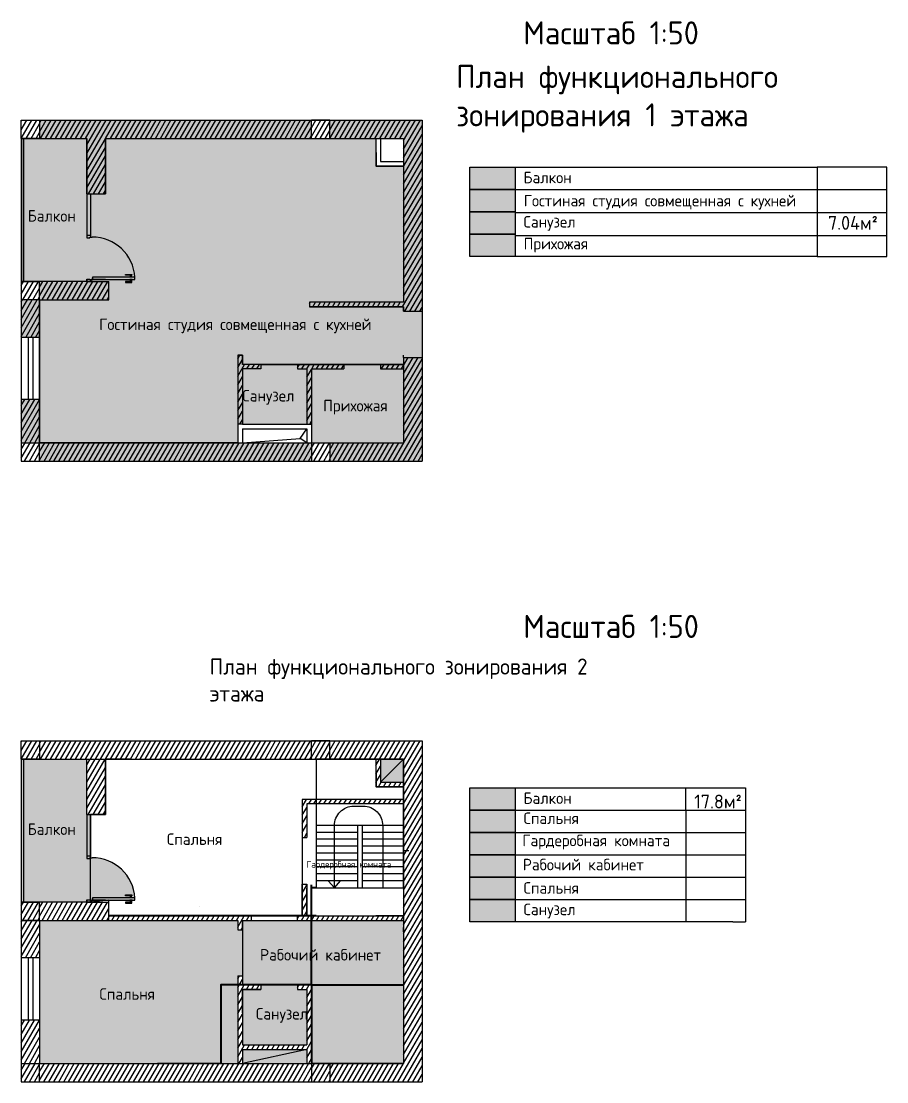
# Model space of a CAD drawing. Header units: millimetres. Extents: x -36495272392165 to 352544598049420, y -228287860276617 to 83349.
# Drawn here: x 43030 to 61817, y 5878 to 28889 of the extents above; entities that cross this region are included whole.
import ezdxf

# ---------------------------------------------------------------- set-up
doc = ezdxf.new("R2010")
doc.units = ezdxf.units.MM
doc.header["$MEASUREMENT"] = 0
doc.layers.add('freecads.com', color=7, linetype='Continuous')
doc.styles.get("Standard").update_dxf_attribs({"font": 'GOST Common.ttf'})
doc.styles.add('{18b73a54-fa43-428c-adcb-c1c7bbdf2c84}', font='Simplex.shx')
pattern_1 = [(60, (-7407.33, 64109.8), (-81.18988, 46.875), [])]

msp = doc.modelspace()

# ---------------------------------------------------------------- hatches: boundary and pattern name
at = {"transparency": 33554687}
h = msp.add_hatch(dxfattribs=at)
h.set_pattern_fill('ANSI31', scale=750, angle=15)
h.set_pattern_definition([(60, (-56212.85, 23201.92), (-81.18988, 46.875), [])])
h.paths.add_polyline_path([(43429.6, 26741.7), (43029.6, 26741.7), (43029.6, 26341.7), (43429.6, 26341.7)])
h.paths.add_polyline_path([(43429.6, 23241.7), (43029.6, 23241.7), (43029.6, 22843.7), (43429.6, 22843.7)])
h.paths.add_polyline_path([(43429.6, 19743.7), (43029.6, 19743.7), (43029.6, 19343.7), (43429.6, 19343.7)])
h.paths.add_polyline_path([(49729.6, 19743.7), (49329.6, 19743.7), (49329.6, 19343.7), (49729.6, 19343.7)])
h = msp.add_hatch(color=252, dxfattribs=at)
h.dxf.hatch_style = 1
h.paths.add_polyline_path([(49330.6, 26741.7), (43429.6, 26741.7), (43429.6, 26341.7), (44457.6, 26341.7), (44857.6, 26341.7), (47729.6, 26341.7), (47829.6, 26343.1), (47829.6, 26341.7), (49330.6, 26341.7)])
h.paths.add_polyline_path([(51729.6, 26741.7), (49730.6, 26741.7), (49730.6, 26341.7), (50729.6, 26341.7), (51329.6, 26341.7), (51329.6, 22594.7), (51729.6, 22594.7)])
h.paths.add_polyline_path([(43429.6, 20683.7), (43029.6, 20683.7), (43029.6, 19743.7), (43429.6, 19743.7)])
h.paths.add_polyline_path([(43429.6, 22841.7), (43029.6, 22841.7), (43029.6, 22029.7), (43429.6, 22029.7)])
h.paths.add_polyline_path([(44929.6, 23241.7), (44457.6, 23241.7), (43429.6, 23241.7), (43429.6, 22841.7), (44929.6, 22841.7)])
h.paths.add_polyline_path([(44857.6, 26341.7), (44457.6, 26341.7), (44457.6, 25142.7), (44857.6, 25142.7)])
h.paths.add_polyline_path([(49329.6, 19743.7), (43429.6, 19743.7), (43429.6, 19343.7), (49329.6, 19343.7)])
h.paths.add_polyline_path([(51729.6, 21594.7), (51329.6, 21594.7), (51329.6, 19743.7), (49729.6, 19743.7), (49729.6, 19343.7), (51729.6, 19343.7)])
h.paths.add_polyline_path([(51329.6, 22794.7), (49287.1, 22794.7), (49287.1, 22694.7), (51329.6, 22694.7), (51329.6, 22694.7)])
h.paths.add_polyline_path([(47829.6, 21343.7), (48229.6, 21343.7), (48229.6, 21443.7), (47829.6, 21443.7), (47829.6, 21643.7), (47729.6, 21643.7), (47729.6, 20143.7), (47829.6, 20143.7)])
h.paths.add_polyline_path([(50029.6, 21443.7), (49029.6, 21443.7), (49029.6, 21343.7), (49229.6, 21343.7), (49229.6, 20143.7), (49329.6, 20143.7), (49329.6, 21343.7), (50029.6, 21343.7)])
h.paths.add_polyline_path([(51329.6, 21443.7), (50828.6, 21443.7), (50828.6, 21343.7), (51329.6, 21343.7)], flags=17)
h = msp.add_hatch(dxfattribs=at)
h.set_pattern_fill('ANSI31', color=250, scale=750, angle=15)
h.set_pattern_definition([(60, (28799.2, 13900.85), (-81.18988, 46.875), [])])
h.paths.add_polyline_path([(49330.6, 26741.7), (43429.6, 26741.7), (43429.6, 26341.7), (44457.6, 26341.7), (44457.6, 25142.7), (44857.6, 25142.7), (44857.6, 26341.7), (47729.6, 26341.7), (47829.6, 26343.1), (47829.6, 26341.7), (49330.6, 26341.7)])
h.paths.add_polyline_path([(51729.6, 26741.7), (49730.6, 26741.7), (49730.6, 26341.7), (50729.6, 26341.7), (51329.6, 26341.7), (51329.6, 22594.7), (51729.6, 22594.7)])
h.paths.add_polyline_path([(51729.6, 21594.7), (51329.6, 21594.7), (51329.6, 19743.7), (49729.6, 19743.7), (49729.6, 19343.7), (51729.6, 19343.7)])
h.paths.add_polyline_path([(43429.6, 22841.7), (43029.6, 22841.7), (43029.6, 22029.7), (43429.6, 22029.7)])
h.paths.add_polyline_path([(44929.6, 23241.7), (44457.6, 23241.7), (43429.6, 23241.7), (43429.6, 22841.7), (44929.6, 22841.7)])
h.paths.add_polyline_path([(43429.6, 20683.7), (43029.6, 20683.7), (43029.6, 19743.7), (43429.6, 19743.7)])
h.paths.add_polyline_path([(49329.6, 19743.7), (43429.6, 19743.7), (43429.6, 19343.7), (49329.6, 19343.7)])
h.paths.add_polyline_path([(47829.6, 21343.7), (48229.6, 21343.7), (48229.6, 21443.7), (47829.6, 21443.7), (47829.6, 21643.7), (47729.6, 21643.7), (47729.6, 20143.7), (47829.6, 20143.7)])
h.paths.add_polyline_path([(50029.6, 21443.7), (49029.6, 21443.7), (49029.6, 21343.7), (49229.6, 21343.7), (49229.6, 20143.7), (49329.6, 20143.7), (49329.6, 21343.7), (50029.6, 21343.7)])
h.paths.add_polyline_path([(51329.6, 21443.7), (50828.6, 21443.7), (50828.6, 21343.7), (51329.6, 21343.7)], flags=17)
h.paths.add_polyline_path([(51329.6, 22794.7), (49287.1, 22794.7), (49287.1, 22694.7), (51329.6, 22694.7), (51329.6, 22694.7)])
h = msp.add_hatch(dxfattribs=at)
h.set_pattern_fill('ANSI31', scale=750, angle=15)
h.set_pattern_definition([(60, (-43762.645, 23207.135), (-81.18988, 46.875), [])])
h.paths.add_polyline_path([(49730.6, 26341.7), (49730.6, 26741.7), (49330.6, 26741.7), (49330.6, 26341.7)])
h = msp.add_hatch(color=141, dxfattribs=at)
h.dxf.hatch_style = 1
h.paths.add_polyline_path([(43029.6, 23241.7), (43079.6, 23241.7), (43079.6, 26341.7), (43029.6, 26341.7)])
h = msp.add_hatch(color=254, dxfattribs=at)
h.dxf.hatch_style = 1
h.paths.add_polyline_path([(44457.6, 26341.7), (43079.6, 26341.7), (43079.6, 23241.7), (43429.6, 23241.7), (44457.6, 23241.7), (44457.6, 23291.7), (44516.5, 23291.7), (44516.5, 23278.4), (44566.9, 23278.4, -0.4641531), (44573.5, 23286.1), (44574.6, 23286.2), (44574.6, 23317.6), (44574.6, 23334.3), (45385, 23334.3), (45385, 23339.8), (45404.4, 23339.8), (45404.4, 23379.8), (45292.9, 23379.8), (45292.9, 23396.4), (45434.4, 23396.4), (45434.4, 23379.8), (45421.1, 23379.8), (45421.1, 23339.8), (45440.5, 23339.8), (45496.5, 23334.5, 0.398407), (44568.6, 24204.1), (44516.5, 24204.1), (44516.5, 24190.8), (44457.6, 24190.8)])
at = {"true_color": 0xd7ebd2, "transparency": 33554687}
h = msp.add_hatch(color=254, dxfattribs=at)
h.dxf.hatch_style = 1
h.paths.add_polyline_path([(51329.6, 25744.7), (50735.7, 25744.7), (50729.6, 25744.7), (50729.6, 26341.7), (44857.6, 26341.7), (44857.6, 25142.7), (44532.6, 25142.7), (44532.6, 24204.1), (44568.6, 24204.1, -0.3984682), (45496.5, 23334.3), (45498.5, 23334.3), (45498.5, 23284.3), (45440.5, 23284.3), (45440.5, 23278.8), (45421.1, 23278.8), (45421.1, 23238.8), (45434.4, 23238.8), (45434.4, 23222.2), (45292.9, 23222.2), (45292.9, 23238.8), (45404.4, 23238.8), (45404.4, 23278.8), (45385, 23278.8), (44568.9, 23284.4, -0.3297457), (44576.8, 23285.3), (44576.8, 23290.7), (44574.6, 23290.7), (44574.6, 23284.3), (44576.8, 23284.3), (44576.8, 23285.3, -1.1556019), (44568.6, 23274.9), (44568.6, 23276.2), (44532.6, 23276.2), (44532.6, 23241.7), (44556.9, 23241.7), (44929.6, 23241.7), (44929.6, 22841.7), (43429.6, 22841.7), (43429.6, 19743.7), (47729.6, 19743.7), (47729.6, 21643.7), (47829.6, 21643.7), (47829.6, 21443.7), (51329.6, 21443.7), (51329.6, 22594.7), (51329.6, 22694.7), (49287.1, 22694.7), (49287.1, 22794.7), (51329.6, 22794.7)])
at = {"transparency": 33554687}
h = msp.add_hatch(color=9, dxfattribs=at)
h.dxf.hatch_style = 1
h.paths.add_polyline_path([(53753.8, 25721.5), (52764.2, 25721.5), (52764.2, 25237.1), (53753.8, 25237.1)])
h = msp.add_hatch(color=141, dxfattribs=at)
h.dxf.hatch_style = 1
h.paths.add_polyline_path([(44457.6, 24241.7), (44532.6, 24241.7), (44532.6, 25142.7), (44457.6, 25142.7)])
at = {"true_color": 0xd7ebd2, "transparency": 33554687}
h = msp.add_hatch(color=254, dxfattribs=at)
h.dxf.hatch_style = 1
h.paths.add_polyline_path([(52764.2, 25237.1), (52764.2, 24752.7), (53753.8, 24752.7), (53753.8, 25237.1)])
at = {"true_color": 0xadddf7, "transparency": 33554687}
h = msp.add_hatch(color=141, dxfattribs=at)
h.dxf.hatch_style = 1
h.paths.add_polyline_path([(53753.8, 24268.4), (53753.8, 24752.7), (52764.2, 24752.7), (52764.2, 24268.4)])
at = {"true_color": 0x000000, "transparency": 33554687}
h = msp.add_hatch(color=18, dxfattribs=at)
h.dxf.hatch_style = 1
h.paths.add_polyline_path([(44532.6, 23278.4), (44516.5, 23278.4), (44516.5, 23290.7), (44457.6, 23290.7), (44457.6, 23241.7), (44532.6, 23241.7)])
h.paths.add_polyline_path([(45498.5, 23334.3), (44574.6, 23334.3), (44574.6, 23317.6), (44576.8, 23317.6), (44576.8, 23285.3, -0.0589078), (44578.1, 23284.3), (45498.5, 23284.3)])
h.paths.add_polyline_path([(44580.1, 23279.5, 0.2057931), (44578.1, 23284.3), (44574.6, 23284.3), (44574.6, 23286.1, 0.4641531), (44566.8, 23279.5, 0.0418865), (44566.9, 23278.4), (44568.6, 23278.4), (44568.6, 23276.2), (44568.6, 23274.9, 0.6777824)])
h.paths.add_polyline_path([(45434.4, 23396.4), (45292.9, 23396.4), (45292.9, 23379.8), (45434.4, 23379.8)])
h.paths.add_polyline_path([(45434.4, 23238.8), (45292.9, 23238.8), (45292.9, 23222.2), (45434.4, 23222.2)])
h.paths.add_polyline_path([(45421.1, 23278.8), (45404.4, 23278.8), (45404.4, 23238.8), (45421.1, 23238.8)])
h.paths.add_polyline_path([(45440.5, 23284.3), (45385, 23284.3), (45385, 23278.8), (45440.5, 23278.8)])
h.paths.add_polyline_path([(45421.1, 23379.8), (45404.4, 23379.8), (45404.4, 23339.8), (45421.1, 23339.8)])
h.paths.add_polyline_path([(45440.5, 23339.8), (45385, 23339.8), (45385, 23334.3), (45440.5, 23334.3)])
h.paths.add_polyline_path([(44532.6, 24241.7), (44457.6, 24241.7), (44457.6, 24190.8), (44516.5, 24190.8), (44516.5, 24204.1), (44532.6, 24204.1)])
at = {"true_color": 0xcecce6, "transparency": 33554687}
h = msp.add_hatch(color=254, dxfattribs=at)
h.dxf.hatch_style = 1
h.paths.add_polyline_path([(53753.8, 23784), (53753.8, 24268.4), (52764.2, 24268.4), (52764.2, 23784)])
at = {"true_color": 0xd7ebd2, "transparency": 33554687}
h = msp.add_hatch(color=254, dxfattribs=at)
h.dxf.hatch_style = 1
h.paths.add_polyline_path([(51329.6, 21594.7), (51729.6, 21594.7), (51729.6, 22594.7), (51329.6, 22594.7)])
at = {"true_color": 0xadddf7, "transparency": 33554687}
h = msp.add_hatch(color=141, dxfattribs=at)
h.dxf.hatch_style = 1
h.paths.add_polyline_path([(48229.6, 21343.7), (47829.6, 21343.7), (47829.6, 20143.7), (49229.6, 20143.7), (49229.6, 21343.7), (49029.6, 21343.7), (49029.6, 21443.7), (48229.6, 21443.7)])
at = {"true_color": 0xcecce6, "transparency": 33554687}
h = msp.add_hatch(color=254, dxfattribs=at)
h.dxf.hatch_style = 1
h.paths.add_polyline_path([(50029.6, 21343.7), (49329.6, 21343.7), (49329.6, 19743.7), (49729.6, 19743.7), (51329.6, 19743.7), (51329.6, 21343.7), (50828.6, 21343.7), (50828.6, 21443.7), (50029.6, 21443.7)])
at = {"transparency": 33554687}
h = msp.add_hatch(dxfattribs=at)
h.set_pattern_fill('ANSI31', scale=750, angle=15)
h.set_pattern_definition([(60, (-56212.85, 9736.345), (-81.18988, 46.875), [])])
h.paths.add_polyline_path([(43429.6, 12876.2), (43429.6, 13276.2), (43029.6, 13276.2), (43029.6, 12876.2)])
h.paths.add_polyline_path([(43029.6, 9776.2), (43029.6, 9378.2), (43429.6, 9378.2), (43429.6, 9776.2)])
h.paths.add_polyline_path([(43029.6, 5878.2), (43429.6, 5878.2), (43429.6, 6278.2), (43029.6, 6278.2)])
h.paths.add_polyline_path([(49729.6, 5878.2), (49729.6, 6278.2), (49329.6, 6278.2), (49329.6, 5878.2)])
h = msp.add_hatch(dxfattribs=at)
h.set_pattern_fill('ANSI31', scale=750, angle=15)
h.set_pattern_definition(pattern_1)
h.paths.add_polyline_path([(51729.6, 13276.2), (49730.6, 13276.2), (49730.6, 12876.2), (50698, 12876.2), (51329.6, 12876.2), (51329.6, 9129.2), (51329.6, 8129.2), (51329.6, 6278.2), (49729.6, 6278.2), (49729.6, 5878.2), (51729.6, 5878.2), (51729.6, 8129.2), (51729.6, 9129.2)])
h.paths.add_polyline_path([(49229.6, 11905.8), (51329.6, 11905.8), (51329.6, 12005.8), (49129.6, 12005.8), (49129.6, 11180.6), (49229.6, 11180.6)])
h.paths.add_polyline_path([(44857.6, 12876.2), (44457.6, 12876.2), (44457.6, 11677.2), (44857.6, 11677.2)])
h.paths.add_polyline_path([(43429.6, 9376.2), (43029.6, 9376.2), (43029.6, 8564.2), (43429.6, 8564.2)])
h.paths.add_polyline_path([(44929.6, 9776.2), (44457.6, 9776.2), (43429.6, 9776.2), (43429.6, 9378.2), (44929.6, 9378.2)])
h.paths.add_polyline_path([(48028.6, 9478.2), (44929.6, 9478.2), (44929.6, 9378.2), (47729.6, 9378.2), (47729.6, 9178.2), (47829.6, 9178.2), (47829.6, 9376.2), (47829.6, 9378.2), (48028.6, 9378.2)])
h.paths.add_polyline_path([(49329.6, 6278.2), (43429.6, 6278.2), (43429.6, 5878.2), (49329.6, 5878.2)])
h.paths.add_polyline_path([(43429.6, 7218.2), (43029.6, 7218.2), (43029.6, 6278.2), (43429.6, 6278.2)])
h.paths.add_polyline_path([(49229.6, 10168.6), (49129.6, 10168.6), (49129.6, 9478.2), (49028.6, 9478.2), (49028.6, 9378.2), (49329.6, 9378.2), (51329.6, 9378.2), (51329.6, 9478.2), (50729.6, 9478.2), (49229.6, 9478.2)])
h.paths.add_polyline_path([(49329.6, 6278.2), (49329.6, 7978.2), (49029.6, 7978.2), (49029.6, 7878.2), (49229.6, 7878.2), (49229.6, 6678.2), (47829.6, 6678.2), (47829.6, 7878.2), (48229.6, 7878.2), (48229.6, 7978.2), (47829.6, 7978.2), (47829.6, 8178.2), (47729.6, 8178.2), (47729.6, 6278.2), (47829.6, 6278.2), (47829.6, 6578.2), (49229.6, 6578.2), (49229.6, 6278.2)])
h = msp.add_hatch()
h.set_pattern_fill('ANSI31', color=256, scale=750, angle=15)
h.set_pattern_definition([(60, (41165.11, 9480.84), (-81.1899, 46.875), [])])
h.paths.add_polyline_path([(49330.6, 13276.2), (43429.6, 13276.2), (43429.6, 12876.2), (44457.6, 12876.2), (44857.6, 12876.2), (47729.6, 12876.2), (47829.6, 12877.5), (47829.6, 12876.2), (49085.1, 12876.2), (49330.6, 12876.2)])
h = msp.add_hatch(dxfattribs=at)
h.set_pattern_fill('ANSI31', scale=750, angle=15)
h.set_pattern_definition([(60, (-43762.645, 9741.56), (-81.18988, 46.875), [])])
h.paths.add_polyline_path([(49730.6, 12876.2), (49730.6, 13276.2), (49330.6, 13276.2), (49330.6, 12876.2)])
h = msp.add_hatch(color=141, dxfattribs=at)
h.dxf.hatch_style = 1
h.paths.add_polyline_path([(44457.6, 10776.2), (44532.6, 10776.2), (44532.6, 11677.2), (44457.6, 11677.2)])
h.paths.add_polyline_path([(43029.6, 9776.2), (43079.6, 9776.2), (43079.6, 12876.2), (43029.6, 12876.2)])
h = msp.add_hatch(color=9, dxfattribs=at)
h.dxf.hatch_style = 1
h.paths.add_polyline_path([(44457.6, 12876.2), (43079.6, 12876.2), (43079.6, 9776.2), (43429.6, 9776.2), (44457.6, 9776.2), (44457.6, 9826.1), (44516.5, 9826.1), (44516.5, 9812.8), (44566.9, 9812.8, -0.0418865), (44566.8, 9813.9, -0.4641531), (44574.6, 9820.5), (44574.6, 9852), (44574.6, 9868.7), (45385, 9868.7), (45385, 9874.2), (45404.4, 9874.2), (45404.4, 9914.2), (45292.9, 9914.2), (45292.9, 9930.9), (45434.4, 9930.9), (45434.4, 9914.2), (45421.1, 9914.2), (45421.1, 9874.2), (45385, 9874.2), (45385, 9868.7), (45496.5, 9868.7, 0.3984682), (44568.6, 10738.6), (44516.5, 10738.6), (44516.5, 10725.2), (44457.6, 10725.2), (44457.6, 10776.2), (44457.6, 11677.2)])
h = msp.add_hatch(dxfattribs=at)
h.set_pattern_fill('ANSI31', scale=750, angle=15)
h.set_pattern_definition(pattern_1)
h.paths.add_polyline_path([(50829.6, 12876.2), (50729.6, 12876.2), (50729.6, 12279.2), (51329.6, 12279.2), (51329.6, 12379.2), (50829.6, 12379.2)])
at = {"true_color": 0x000000, "transparency": 33554687}
h = msp.add_hatch(color=18, dxfattribs=at)
h.dxf.hatch_style = 1
h.paths.add_polyline_path([(50829.6, 12379.2), (51329.6, 12379.2), (51329.6, 12876.2)])
at = {"transparency": 33554687}
h = msp.add_hatch(color=7, dxfattribs=at)
h.dxf.hatch_style = 1
h.paths.add_polyline_path([(51329.6, 12876.2), (50829.6, 12876.2), (50829.6, 12379.2)])
h = msp.add_hatch(color=9, dxfattribs=at)
h.dxf.hatch_style = 1
h.paths.add_polyline_path([(53753.8, 12255.9), (52764.2, 12255.9), (52764.2, 11771.5), (53753.8, 11771.5)])
at = {"true_color": 0xafd9aa, "transparency": 33554687}
h = msp.add_hatch(color=9, dxfattribs=at)
h.dxf.hatch_style = 1
h.paths.add_polyline_path([(53753.8, 11287.1), (53753.8, 11771.5), (52764.2, 11771.5), (52764.2, 11287.1)])
at = {"true_color": 0xedee99, "transparency": 33554687}
h = msp.add_hatch(color=61, dxfattribs=at)
h.dxf.hatch_style = 1
h.paths.add_polyline_path([(53753.8, 11287.1), (52764.2, 11287.1), (52764.2, 10802.8), (53753.8, 10802.8)])
at = {"true_color": 0x000000, "transparency": 33554687}
h = msp.add_hatch(color=18, dxfattribs=at)
h.dxf.hatch_style = 1
h.paths.add_polyline_path([(44580.1, 9813.9, -0.9195949), (44566.9, 9812.8), (44535.3, 9812.8), (44532.6, 9812.8), (44532.6, 9776.2), (44457.6, 9776.2), (44457.6, 9826.1), (44516.5, 9826.1), (44516.5, 9812.8), (44566.9, 9812.8, -0.0418865), (44566.8, 9813.9, -0.4641531), (44574.6, 9820.5), (44574.6, 9852), (44574.6, 9868.7), (45385, 9868.7), (45385, 9874.2), (45404.4, 9874.2), (45404.4, 9914.2), (45292.9, 9914.2), (45292.9, 9930.9), (45434.4, 9930.9), (45434.4, 9914.2), (45421.1, 9914.2), (45421.1, 9874.2), (45440.5, 9874.2), (45440.5, 9868.7), (45498.5, 9868.7), (45498.5, 9818.7), (45440.5, 9818.7), (45440.5, 9813.2), (45421.1, 9813.2), (45421.1, 9773.2), (45434.4, 9773.2), (45434.4, 9756.6), (45292.9, 9756.6), (45292.9, 9773.2), (45404.4, 9773.2), (45404.4, 9813.2), (45385, 9813.2), (45385, 9818.7), (44578.1, 9818.7, -0.2057931)])
h.paths.add_polyline_path([(44532.6, 10776.2), (44457.6, 10776.2), (44457.6, 10725.2), (44516.5, 10725.2), (44516.5, 10738.6), (44532.6, 10738.6)])
at = {"true_color": 0xfed37b, "transparency": 33554687}
h = msp.add_hatch(color=41, dxfattribs=at)
h.dxf.hatch_style = 1
h.paths.add_polyline_path([(53753.8, 10802.8), (52764.2, 10802.8), (52764.2, 10318.4), (53753.8, 10318.4)])
at = {"true_color": 0xfeeab9, "transparency": 33554687}
h = msp.add_hatch(color=254, dxfattribs=at)
h.dxf.hatch_style = 1
h.paths.add_polyline_path([(53753.8, 10318.4), (52764.2, 10318.4), (52764.2, 9834), (53753.8, 9834)])
at = {"true_color": 0xadddf7, "transparency": 33554687}
h = msp.add_hatch(color=141, dxfattribs=at)
h.dxf.hatch_style = 1
h.paths.add_polyline_path([(53753.8, 9349.7), (53753.8, 9834), (52764.2, 9834), (52764.2, 9349.7)])
at = {"true_color": 0xfeeab9, "transparency": 33554687}
h = msp.add_hatch(color=254, dxfattribs=at)
h.dxf.hatch_style = 1
h.paths.add_polyline_path([(47729.6, 8178.2), (47829.6, 8178.2), (47829.6, 9178.2), (47729.6, 9178.2), (47729.6, 9378.2), (43429.6, 9378.2), (43429.6, 6278.2), (47729.6, 6278.2)])
at = {"true_color": 0xfed37b, "transparency": 33554687}
h = msp.add_hatch(color=41, dxfattribs=at)
h.dxf.hatch_style = 1
h.paths.add_polyline_path([(51329.6, 9378.2), (49028.6, 9376.9), (49028.6, 9376.2), (48028.6, 9376.2), (47829.6, 9376.2), (47829.6, 9178.2), (47829.6, 7978.2), (49329.6, 7978.2), (49329.6, 6278.2), (51329.6, 6278.2)])
at = {"true_color": 0xadddf7, "transparency": 33554687}
h = msp.add_hatch(color=141, dxfattribs=at)
h.dxf.hatch_style = 1
h.paths.add_polyline_path([(47829.6, 6678.2), (49229.6, 6678.2), (49229.6, 7878.2), (49029.6, 7878.2), (49029.6, 7978.2), (48229.6, 7978.2), (48229.6, 7878.2), (47829.6, 7878.2), (47829.6, 7374.1)])
at = {"transparency": 33554687}
h = msp.add_hatch(color=7, dxfattribs=at)
h.dxf.hatch_style = 1
h.paths.add_polyline_path([(49229.6, 6578.2), (47829.6, 6578.2), (47829.6, 6278.2)])
at = {"true_color": 0x000000, "transparency": 33554687}
h = msp.add_hatch(color=18, dxfattribs=at)
h.dxf.hatch_style = 1
h.paths.add_polyline_path([(47829.6, 6278.2), (49229.6, 6278.2), (49229.6, 6578.2)])

# ---------------------------------------------------------------- linework, layer by layer
for p, q in [((43029.6, 26741.7), (51729.6, 26741.7)), ((43029.6, 26741.7), (43029.6, 26741.7)), ((51729.6, 26741.7), (51729.6, 22594.7)), ((43429.6, 26341.7), (43029.6, 26341.7)), ((43029.6, 26341.7), (44457.6, 26341.7)), ((44457.6, 25142.7), (44457.6, 26341.7)), ((44857.6, 26341.7), (51329.6, 26341.7)), ((44857.6, 26341.7), (44857.6, 25142.7)), ((44857.6, 26341.7), (51329.6, 26341.7)), ((44857.6, 26341.7), (44857.6, 25142.7)), ((47729.6, 26341.7), (47829.6, 26343.1)), ((47829.6, 26343.1), (47829.6, 26341.7)), ((50729.6, 26341.7), (50829.6, 26341.7)), ((50729.6, 26341.7), (50729.6, 25744.7)), ((50829.6, 26341.7), (50829.6, 25844.7)), ((51329.6, 26341.7), (51329.6, 22794.7)), ((50829.6, 25844.7), (51329.6, 25844.7)), ((51329.6, 25844.7), (51329.6, 25744.7)), ((51329.6, 25744.7), (50729.6, 25744.7)), ((50735.7, 25744.7), (51329.6, 25744.7)), ((44457.6, 25142.7), (44857.6, 25142.7)), ((43429.6, 23241.7), (43029.6, 23241.7)), ((43029.6, 23241.7), (43029.6, 23241.7)), ((44457.6, 23241.7), (43429.6, 23241.7)), ((44457.6, 23241.7), (44457.6, 23241.7)), ((44929.6, 22841.7), (44929.6, 23241.7)), ((43429.6, 22841.7), (43029.6, 22841.7)), ((43029.6, 22841.7), (43029.6, 19743.7)), ((43429.6, 22841.7), (43429.6, 19743.7)), ((51329.6, 22594.7), (51329.6, 22694.7)), ((51329.6, 22694.7), (51329.6, 22594.7)), ((51329.6, 22594.7), (51729.6, 22594.7)), ((47729.6, 21643.7), (47829.6, 21643.7)), ((47729.6, 21643.7), (47729.6, 19743.7)), ((47829.6, 21643.7), (47829.6, 21443.7)), ((48229.6, 21443.7), (47829.6, 21443.7)), ((48229.6, 21443.7), (48229.6, 21343.7)), ((49029.6, 21443.7), (50029.6, 21443.7)), ((49029.6, 21443.7), (49029.6, 21343.7)), ((50029.6, 21443.7), (50029.6, 21343.7)), ((50828.6, 21443.7), (51329.6, 21443.7)), ((50828.6, 21443.7), (50828.6, 21343.7)), ((51329.6, 21594.7), (51729.6, 21594.7)), ((51329.6, 21594.7), (51329.6, 19743.7)), ((51729.6, 21594.7), (51729.6, 19343.7)), ((47829.6, 21343.7), (47829.6, 20143.7)), ((48229.6, 21343.7), (47829.6, 21343.7)), ((49029.6, 21343.7), (49229.6, 21343.7)), ((49229.6, 21343.7), (49229.6, 20143.7)), ((49329.6, 21343.7), (50029.6, 21343.7)), ((49329.6, 21343.7), (49329.6, 19743.7)), ((50828.6, 21343.7), (51329.6, 21343.7)), ((47829.6, 20143.7), (49229.6, 20143.7)), ((47829.6, 20043.7), (49229.6, 20043.7)), ((47829.6, 20043.7), (47829.6, 19743.7)), ((49229.6, 20043.7), (49229.6, 19743.7)), ((43029.6, 19743.7), (51329.6, 19743.7)), ((43429.6, 19743.7), (43429.6, 19743.7)), ((43029.6, 19343.7), (51729.6, 19343.7)), ((43029.6, 13276.2), (51729.6, 13276.2)), ((43029.6, 13276.2), (43029.6, 13276.2)), ((51729.6, 13276.2), (51729.6, 9129.2)), ((43429.6, 12876.2), (43029.6, 12876.2)), ((43029.6, 12876.2), (44457.6, 12876.2)), ((44457.6, 12876.2), (44857.6, 12876.2)), ((44457.6, 11677.2), (44457.6, 12876.2)), ((44857.6, 12876.2), (51329.6, 12876.2)), ((44857.6, 12876.2), (44857.6, 11677.2)), ((45410, 12876.2), (44857.6, 12876.2)), ((44857.6, 12876.2), (44857.6, 12409.6)), ((45346, 12876.2), (44857.6, 12876.2)), ((45346, 12876.2), (47269.6, 12876.2)), ((45410, 12876.2), (46497.8, 12876.2)), ((47269.6, 12876.2), (47757.9, 12876.2)), ((47585.7, 12876.2), (48138, 12876.2)), ((47729.6, 12876.2), (47829.6, 12877.5)), ((47829.6, 12877.5), (47829.6, 12876.2)), ((50729.6, 12876.2), (50829.6, 12876.2)), ((50729.6, 12876.2), (50729.6, 12279.2)), ((50829.6, 12876.2), (50829.6, 12379.2)), ((51329.6, 12876.2), (51329.6, 9129.2)), ((51329.6, 12279.2), (50729.6, 12279.2)), ((50735.7, 12279.2), (51329.6, 12279.2)), ((50829.6, 12379.2), (51329.6, 12379.2)), ((51329.6, 12379.2), (51329.6, 12279.2)), ((44457.6, 11677.2), (44857.6, 11677.2)), ((43429.6, 9776.2), (43029.6, 9776.2)), ((43029.6, 9776.2), (43029.6, 9776.2)), ((44457.6, 9776.2), (43429.6, 9776.2)), ((44457.6, 9776.2), (44457.6, 9776.2)), ((44929.6, 9376.2), (44929.6, 9776.2)), ((44929.6, 9478.2), (48028.6, 9478.2)), ((48028.6, 9376.2), (48028.6, 9478.2)), ((49028.6, 9478.2), (49129.6, 9478.2)), ((49028.6, 9378.2), (49028.6, 9478.2)), ((43029.6, 9378.2), (47729.6, 9378.2)), ((43429.6, 9376.2), (43029.6, 9376.2)), ((43029.6, 9376.2), (43029.6, 6278.2)), ((43429.6, 9376.2), (43429.6, 6278.2)), ((47729.6, 9376.2), (47729.6, 9378.2)), ((47729.6, 9376.2), (47729.6, 9178.2)), ((47829.6, 9378.2), (48028.6, 9378.2)), ((47829.6, 9376.2), (47829.6, 9378.2)), ((47829.6, 9376.2), (47829.6, 9178.2)), ((49028.6, 9378.2), (49329.6, 9378.2)), ((49028.6, 9378.2), (49329.6, 9378.2)), ((49028.6, 9378.2), (49329.6, 9378.2)), ((51329.6, 9129.2), (51329.6, 9229.2)), ((47729.6, 9178.2), (47829.6, 9178.2)), ((47729.6, 8178.2), (47829.6, 8178.2)), ((47729.6, 8178.2), (47729.6, 6278.2)), ((47829.6, 8178.2), (47829.6, 7978.2)), ((51329.6, 8129.2), (51329.6, 6278.2)), ((51729.6, 8129.2), (51729.6, 5878.2)), ((48229.6, 7978.2), (47829.6, 7978.2)), ((47829.6, 7878.2), (47829.6, 6678.2)), ((48229.6, 7878.2), (47829.6, 7878.2)), ((48229.6, 7978.2), (48229.6, 7878.2)), ((49029.6, 7978.2), (49329.6, 7978.2)), ((49029.6, 7978.2), (49029.6, 7878.2)), ((49029.6, 7878.2), (49229.6, 7878.2)), ((49229.6, 7878.2), (49229.6, 6678.2)), ((49329.6, 7878.2), (49329.6, 6278.2)), ((47829.6, 6678.2), (49229.6, 6678.2)), ((47829.6, 6578.2), (49229.6, 6578.2)), ((47829.6, 6578.2), (47829.6, 6278.2)), ((49229.6, 6578.2), (49229.6, 6278.2)), ((43029.6, 6278.2), (51329.6, 6278.2)), ((43429.6, 6278.2), (43429.6, 6278.2)), ((43029.6, 5878.2), (51729.6, 5878.2))]:
    msp.add_line(p, q)
at = {"color": 240, "true_color": 0xed1f24}
for p, q in [((43029.6, 26341.7), (43029.6, 26741.7)), ((43429.6, 26741.7), (43429.6, 26341.7)), ((49330.6, 26341.7), (49330.6, 26741.7)), ((49730.6, 26341.7), (49730.6, 26741.7)), ((43029.6, 23241.7), (43029.6, 22843.7)), ((43029.6, 23241.7), (43429.6, 23241.7)), ((43429.6, 22841.7), (43429.6, 23241.7)), ((43029.6, 19743.7), (43029.6, 19343.7)), ((43429.6, 19343.7), (43429.6, 19743.7)), ((49329.6, 19743.7), (49329.6, 19343.7)), ((49329.6, 19743.7), (49729.6, 19743.7)), ((49729.6, 19743.7), (49729.6, 19343.7)), ((43029.6, 19343.7), (43429.6, 19343.7)), ((49329.6, 19343.7), (49729.6, 19343.7)), ((43029.6, 12876.2), (43029.6, 13276.2)), ((43429.6, 13276.2), (43429.6, 12876.2)), ((49330.6, 12876.2), (49330.6, 13276.2)), ((49730.6, 12876.2), (49730.6, 13276.2)), ((43029.6, 9776.2), (43029.6, 9378.2)), ((43029.6, 9776.2), (43429.6, 9776.2)), ((43429.6, 9376.2), (43429.6, 9776.2)), ((43029.6, 6278.2), (43029.6, 5878.2)), ((43429.6, 5878.2), (43429.6, 6278.2)), ((49329.6, 6278.2), (49329.6, 5878.2)), ((49329.6, 6278.2), (49729.6, 6278.2)), ((49729.6, 6278.2), (49729.6, 5878.2)), ((43029.6, 5878.2), (43429.6, 5878.2)), ((49329.6, 5878.2), (49729.6, 5878.2))]:
    msp.add_line(p, q, dxfattribs=at)
at = {"color": 1}
for p, q in [((43029.6, 26741.7), (43429.6, 26741.7)), ((49730.6, 26741.7), (49330.6, 26741.7)), ((43029.6, 13276.2), (43429.6, 13276.2)), ((49730.6, 13276.2), (49330.6, 13276.2))]:
    msp.add_line(p, q, dxfattribs=at)
at = {"color": 7}
for p, q in [((51729.6, 26741.7), (51729.6, 25721.5)), ((43079.6, 23241.7), (43079.6, 26341.7)), ((43079.6, 26341.7), (44457.6, 26341.7)), ((44457.6, 26341.7), (44457.6, 24190.8)), ((44857.6, 25142.7), (44857.6, 26341.7)), ((44857.6, 26341.7), (50729.6, 26341.7)), ((50729.6, 26341.7), (50735.7, 25744.7)), ((50735.7, 25744.7), (51329.6, 25744.7)), ((51329.6, 25744.7), (51329.6, 22794.7)), ((53753.8, 25721.5), (60303.4, 25721.5)), ((60303.4, 25721.5), (60303.4, 23784)), ((60303.4, 25721.5), (60303.4, 23784)), ((61817.5, 25721.5), (60303.4, 25721.5)), ((61817.5, 23784), (61817.5, 25721.5)), ((44532.6, 25142.7), (44857.6, 25142.7)), ((53753.8, 25237.1), (60303.4, 25237.1)), ((60303.4, 25237.1), (61817.5, 25237.1)), ((53753.8, 24737.1), (60303.4, 24737.1)), ((60303.4, 24737.1), (61817.5, 24737.1)), ((53753.8, 24237.1), (60303.4, 24237.1)), ((60303.4, 24237.1), (61817.5, 24237.1)), ((60303.4, 23784), (53753.8, 23784)), ((60303.4, 23784), (61817.5, 23784)), ((44457.6, 23241.7), (44929.6, 23241.7)), ((44929.6, 22841.7), (44929.6, 23241.7)), ((43429.6, 19743.7), (43429.6, 22841.7)), ((43429.6, 22841.7), (43429.6, 22841.7)), ((43429.6, 22841.7), (44929.6, 22841.7)), ((51329.6, 22794.7), (49287.1, 22794.7)), ((49287.1, 22794.7), (49287.1, 22694.7)), ((51329.6, 22794.7), (49287.1, 22794.7)), ((49287.1, 22794.7), (49287.1, 22694.7)), ((51329.6, 22694.7), (49287.1, 22694.7)), ((49287.1, 22694.7), (51329.6, 22694.7)), ((51329.6, 22694.7), (51329.6, 22594.7)), ((51729.6, 22594.7), (51729.6, 21594.7)), ((47829.6, 21643.7), (47729.6, 21643.7)), ((47729.6, 21643.7), (47729.6, 19743.7)), ((47829.6, 21443.7), (47829.6, 21643.7)), ((51329.6, 21443.7), (47829.6, 21443.7)), ((48229.6, 21443.7), (49029.6, 21443.7)), ((50029.6, 21443.7), (50828.6, 21443.7)), ((47829.6, 20143.7), (47729.6, 20143.7)), ((49088, 19837), (49229.6, 20043.7)), ((49229.6, 20143.7), (49329.6, 20143.7)), ((47829.6, 19743.7), (49088, 19837)), ((49229.6, 19743.7), (49088, 19837)), ((47729.6, 19743.7), (43429.6, 19743.7)), ((51329.6, 12876.2), (50829.6, 12379.2)), ((53753.8, 12255.9), (57453.8, 12255.9)), ((57453.8, 11771.5), (57453.8, 12255.9)), ((57453.8, 12255.9), (58750.3, 12255.9)), ((58750.3, 12255.9), (58750.3, 9349.7)), ((51329.6, 12005.8), (49129.6, 12005.8)), ((49129.6, 12005.8), (49129.6, 9478.2)), ((51329.6, 11905.8), (49229.6, 11905.8)), ((49229.6, 11905.8), (49229.6, 11305.8)), ((49229.6, 11905.8), (49229.6, 11180.6)), ((53753.8, 11771.5), (57453.8, 11771.5)), ((57453.8, 11771.5), (57453.8, 9349.7)), ((57453.8, 11771.5), (58750.3, 11771.5)), ((44857.6, 11677.2), (44532.6, 11677.2)), ((44532.6, 11677.2), (44532.6, 10776.2)), ((53753.8, 11287.1), (57453.8, 11287.1)), ((57453.8, 11287.1), (58750.3, 11287.1)), ((49129.6, 11180.6), (49229.6, 11180.6)), ((53753.8, 10802.8), (57453.8, 10802.8)), ((57453.8, 10802.8), (58750.3, 10802.8)), ((49129.6, 10168.6), (49229.6, 10168.6)), ((49129.6, 9478.2), (49129.6, 10168.6)), ((49229.6, 10168.6), (49229.6, 9478.2)), ((53753.8, 10318.4), (57453.8, 10318.4)), ((57453.8, 10318.4), (58750.3, 10318.4)), ((49229.6, 9478.2), (49229.6, 10078.2)), ((53753.8, 9834.1), (57453.8, 9834.1)), ((57453.8, 9834.1), (58750.3, 9834.1)), ((49028.6, 9376.2), (49028.6, 9478.2)), ((49028.6, 9478.2), (49129.6, 9478.2)), ((49229.6, 9478.2), (51329.6, 9478.2)), ((51329.6, 9478.2), (50729.6, 9478.2)), ((47829.6, 9376.2), (51329.6, 9378.2)), ((47829.6, 9178.2), (47829.6, 9378.2)), ((48028.6, 9376.2), (49028.6, 9376.2)), ((49229.6, 9378.2), (51329.6, 9378.2)), ((51329.6, 9378.2), (51329.6, 6278.2)), ((57453.8, 9349.7), (53753.8, 9349.7)), ((58478, 9349.7), (57453.8, 9349.7)), ((58478, 9349.7), (58750.3, 9349.7)), ((47729.6, 9178.2), (47829.6, 9178.2)), ((47829.6, 9178.2), (47829.6, 8178.2)), ((51329.6, 9129.2), (51329.6, 8129.2)), ((51729.6, 9129.2), (51729.6, 8129.2)), ((49329.6, 7978.2), (47829.6, 7978.2)), ((48229.6, 7978.2), (49029.6, 7978.2)), ((49329.6, 7878.2), (49329.6, 7978.2)), ((49329.6, 6278.2), (49329.6, 7978.2)), ((49229.6, 6578.2), (47829.6, 6278.2)), ((51329.6, 6278.2), (49329.6, 6278.2))]:
    msp.add_line(p, q, dxfattribs=at)
at = {"color": 141}
for p, q in [((43029.6, 26341.7), (43029.6, 23241.7)), ((43079.6, 26341.7), (43079.6, 23241.7)), ((43079.6, 26341.7), (43079.6, 23241.7)), ((43429.6, 22029.7), (43029.6, 22029.7)), ((43029.6, 22029.7), (43029.6, 20683.7)), ((43179.6, 22029.7), (43179.6, 20683.7)), ((43279.6, 22029.7), (43279.6, 20683.7)), ((43429.6, 22029.7), (43429.6, 20683.7)), ((43429.6, 20683.7), (43029.6, 20683.7)), ((43029.6, 12876.2), (43029.6, 9776.2)), ((43079.6, 12876.2), (43079.6, 9776.2)), ((44457.6, 9776.2), (44929.6, 9776.2)), ((43429.6, 8564.2), (43029.6, 8564.2)), ((43029.6, 8564.2), (43029.6, 7218.2)), ((43179.6, 8564.2), (43179.6, 7218.2)), ((43279.6, 8564.2), (43279.6, 7218.2)), ((43429.6, 8564.2), (43429.6, 7218.2)), ((43429.6, 7218.2), (43029.6, 7218.2))]:
    msp.add_line(p, q, dxfattribs=at)
at = {"color": 0}
for p, q in [((49085.1, 26341.7), (50698, 26341.7)), ((49085.1, 12876.2), (50698, 12876.2)), ((51331, 10210.7), (51329.6, 10210.7))]:
    msp.add_line(p, q, dxfattribs=at)
at = {"color": 141, "true_color": 0xadddf7}
for p, q in [((44457.6, 25142.7), (44457.6, 24190.8)), ((44532.6, 25142.7), (44532.6, 24204.1)), ((44457.6, 23291.7), (44457.6, 23241.7)), ((44457.6, 23290.7), (44516.5, 23290.7)), ((44532.6, 23278.4), (44532.6, 23241.7)), ((44457.6, 11677.2), (44457.6, 10725.2)), ((44532.6, 11677.2), (44532.6, 10738.6)), ((44457.6, 9826.1), (44457.6, 9776.2)), ((44457.6, 9825.2), (44516.5, 9825.2)), ((44556.9, 9776.2), (44457.6, 9776.2)), ((44532.6, 9812.8), (44532.6, 9776.2)), ((44574.6, 9825.2), (44857.6, 9825.2))]:
    msp.add_line(p, q, dxfattribs=at)
at = {"color": 18, "true_color": 0x000000}
for p, q in [((44556.9, 23241.7), (44457.6, 23241.7)), ((44574.6, 23290.7), (44857.6, 23290.7))]:
    msp.add_line(p, q, dxfattribs=at)
at = {"color": 7}
for points in [[(52764.2, 25721.5), (53753.8, 25721.5), (53753.8, 25237.1), (52764.2, 25237.1)], [(52764.2, 25237.1), (53753.8, 25237.1), (53753.8, 24752.7), (52764.2, 24752.7)], [(52764.2, 24752.7), (53753.8, 24752.7), (53753.8, 24268.4), (52764.2, 24268.4)], [(52764.2, 24268.4), (53753.8, 24268.4), (53753.8, 23784), (52764.2, 23784)], [(52764.2, 12255.9), (53753.8, 12255.9), (53753.8, 11771.5), (52764.2, 11771.5)], [(52764.2, 11771.5), (53753.8, 11771.5), (53753.8, 11287.1), (52764.2, 11287.1)], [(52764.2, 11287.1), (53753.8, 11287.1), (53753.8, 10802.8), (52764.2, 10802.8)], [(52764.2, 10802.8), (53753.8, 10802.8), (53753.8, 10318.4), (52764.2, 10318.4)], [(52764.2, 10318.4), (53753.8, 10318.4), (53753.8, 9834), (52764.2, 9834)], [(52764.2, 9834), (53753.8, 9834), (53753.8, 9349.7), (52764.2, 9349.7)]]:
    msp.add_lwpolyline(points, close=True, dxfattribs=at)
msp.add_lwpolyline([(49129.6, 9478.2), (44929.6, 9478.2), (44929.6, 9818.7), (44532.6, 9776.2), (44532.6, 11677.2), (44857.6, 11677.2), (44857.6, 12876.2), (50729.6, 12876.2), (50735.7, 12279.2), (51329.6, 12279.2), (51329.6, 12005.8), (49129.6, 12005.8), (49129.6, 9478.2)], dxfattribs=at)
at = {"color": 242, "true_color": 0xcd2027}
msp.add_lwpolyline([(51329.6, 10089.8), (51329.6, 12876.2), (49429.6, 12876.2), (49429.6, 10089.8)], close=True, dxfattribs=at)
msp.add_lwpolyline([(49828.1, 10089.8), (49828.1, 11439.5, -0.4142136), (50248.1, 11859.5), (50455.8, 11859.5, -0.4142136), (50875.8, 11439.5), (50875.8, 10089.8)], format="xyb", dxfattribs=at)
for points in [[(51329.6, 11439.8), (49429.6, 11439.8)], [(50329.6, 11289.8), (49429.6, 11289.8)], [(50329.6, 11439.8), (50329.6, 10089.8)], [(50429.6, 11439.8), (50429.6, 10089.8)], [(51329.6, 11289.8), (50429.6, 11289.8)], [(50329.6, 11139.8), (49429.6, 11139.8)], [(51329.6, 11139.8), (50429.6, 11139.8)], [(50329.6, 10989.8), (49429.6, 10989.8)], [(50329.6, 10839.8), (49429.6, 10839.8)], [(51329.6, 10989.8), (50429.6, 10989.8)], [(51329.6, 10839.8), (50429.6, 10839.8)], [(50329.6, 10689.8), (49429.6, 10689.8)], [(51329.6, 10689.8), (50429.6, 10689.8)], [(50329.6, 10539.8), (49429.6, 10539.8)], [(50329.6, 10389.8), (49429.6, 10389.8)], [(51329.6, 10539.8), (50429.6, 10539.8)], [(51329.6, 10389.8), (50429.6, 10389.8)], [(50329.6, 10239.8), (49429.6, 10239.8)], [(51329.6, 10239.8), (50429.6, 10239.8)]]:
    msp.add_lwpolyline(points, dxfattribs=at)
at = {"color": 240, "lineweight": 40, "true_color": 0xed1f24}
for points in [[(49329.6, 7978.2), (49329.6, 10151)], [(49429.6, 10089.8), (49329.6, 10089.8)], [(49429.6, 9478.2), (44929.6, 9478.2)], [(49329.6, 7978.2), (47364.8, 7978.2), (47364.8, 6278.2)], [(49329.6, 7978.2), (51329.6, 7978.2)], [(49329.6, 7978.2), (49329.6, 6278.2)]]:
    msp.add_lwpolyline(points, dxfattribs=at)
at = {"color": 242, "true_color": 0xcd2027, "transparency": 33554687}
msp.add_lwpolyline([(49692.4, 10239.8), (49828.1, 10089.8), (49959.3, 10239.8)], dxfattribs=at)
at = {"color": 18, "true_color": 0x000000}
msp.add_arc((47097.4, 9767.1), 226.6, 204.06265, 205.15517, dxfattribs=at)
at = {"layer": 'freecads.com', "color": 141, "true_color": 0xadddf7}
for p, q in [((44532.6, 24241.7), (44457.6, 24241.7)), ((44457.6, 24241.7), (44457.6, 24190.8)), ((44457.6, 24190.8), (44516.5, 24190.8)), ((44516.5, 24190.8), (44516.5, 24204.1)), ((44516.5, 24204.1), (44568.6, 24204.1)), ((44457.6, 23241.7), (44457.6, 23291.7)), ((44516.5, 23291.7), (44516.5, 23278.4)), ((44516.5, 23278.4), (44568.6, 23278.4)), ((44568.6, 23276.2), (44535.3, 23276.2)), ((44568.6, 23278.4), (44568.6, 23274.9)), ((44568.6, 23278.4), (44568.6, 23276.2)), ((44574.6, 23334.3), (44574.6, 23284.3)), ((44576.8, 23317.6), (44574.6, 23317.6)), ((44574.6, 23317.6), (44574.6, 23284.3)), ((44574.6, 23284.3), (44576.8, 23284.3)), ((45292.9, 23379.8), (45292.9, 23396.4)), ((45385, 23334.3), (45385, 23339.8)), ((45440.5, 23334.3), (45385, 23334.3)), ((45440.5, 23284.3), (45385, 23284.3)), ((45404.4, 23278.8), (45404.4, 23238.8)), ((45421.1, 23339.8), (45421.1, 23379.8)), ((45421.1, 23278.8), (45421.1, 23238.8)), ((45434.4, 23396.4), (45434.4, 23379.8)), ((45440.5, 23339.8), (45440.5, 23334.3)), ((45440.5, 23278.8), (45440.5, 23284.3)), ((45498.5, 23284.3), (45498.5, 23334.3)), ((45292.9, 23238.8), (45292.9, 23222.2)), ((45292.9, 23222.2), (45434.4, 23222.2)), ((45434.4, 23222.2), (45434.4, 23238.8)), ((44532.6, 10776.2), (44457.6, 10776.2)), ((44457.6, 10776.2), (44457.6, 10725.2)), ((44457.6, 10725.2), (44516.5, 10725.2)), ((44516.5, 10725.2), (44516.5, 10738.6)), ((44516.5, 10738.6), (44568.6, 10738.6)), ((45292.9, 9914.2), (45292.9, 9930.9)), ((45292.9, 9930.9), (45434.4, 9930.9)), ((45434.4, 9914.2), (45292.9, 9914.2)), ((45404.4, 9874.2), (45404.4, 9914.2)), ((45421.1, 9874.2), (45421.1, 9914.2)), ((45434.4, 9930.9), (45434.4, 9914.2)), ((44457.6, 9776.2), (44457.6, 9826.1)), ((44457.6, 9826.1), (44516.5, 9826.1)), ((44516.5, 9826.1), (44516.5, 9812.8)), ((44516.5, 9812.8), (44568.6, 9812.8)), ((44535.3, 9812.8), (44568.6, 9812.8)), ((44568.6, 9810.6), (44535.3, 9810.6)), ((44568.6, 9812.8), (44568.6, 9809.3)), ((44568.6, 9812.8), (44568.6, 9810.6)), ((45498.5, 9868.7), (44574.6, 9868.7)), ((44574.6, 9868.7), (44574.6, 9818.7)), ((44576.8, 9852), (44574.6, 9852)), ((44574.6, 9852), (44574.6, 9818.7)), ((44574.6, 9818.7), (45498.5, 9818.7)), ((44574.6, 9818.7), (44576.8, 9818.7)), ((44576.8, 9818.7), (44576.8, 9852)), ((45434.4, 9773.2), (45292.9, 9773.2)), ((45292.9, 9773.2), (45292.9, 9756.6)), ((45292.9, 9756.6), (45434.4, 9756.6)), ((45385, 9868.7), (45385, 9874.2)), ((45385, 9874.2), (45440.5, 9874.2)), ((45440.5, 9868.7), (45385, 9868.7)), ((45440.5, 9818.7), (45385, 9818.7)), ((45385, 9818.7), (45385, 9813.2)), ((45385, 9813.2), (45440.5, 9813.2)), ((45404.4, 9813.2), (45404.4, 9773.2)), ((45421.1, 9813.2), (45421.1, 9773.2)), ((45434.4, 9756.6), (45434.4, 9773.2)), ((45440.5, 9874.2), (45440.5, 9868.7)), ((45440.5, 9813.2), (45440.5, 9818.7)), ((45498.5, 9818.7), (45498.5, 9868.7))]:
    msp.add_line(p, q, dxfattribs=at)
at = {"layer": 'freecads.com', "color": 18, "true_color": 0x000000}
for p, q in [((44457.6, 23291.7), (44516.5, 23291.7)), ((44535.3, 23278.4), (44568.6, 23278.4)), ((45498.5, 23334.3), (44574.6, 23334.3)), ((44574.6, 23284.3), (45498.5, 23284.3)), ((44576.8, 23284.3), (44576.8, 23317.6)), ((45292.9, 23396.4), (45434.4, 23396.4)), ((45434.4, 23379.8), (45292.9, 23379.8)), ((45385, 23339.8), (45440.5, 23339.8)), ((45385, 23284.3), (45385, 23278.8)), ((45385, 23278.8), (45440.5, 23278.8)), ((45404.4, 23339.8), (45404.4, 23379.8)), ((45434.4, 23238.8), (45292.9, 23238.8))]:
    msp.add_line(p, q, dxfattribs=at)
at = {"layer": 'freecads.com'}
for p, q in [((51329.6, 21594.7), (51329.6, 21644.7)), ((47829.6, 7374.1), (47829.6, 7878.2)), ((47829.6, 7878.2), (48230, 7878.2))]:
    msp.add_line(p, q, dxfattribs=at)
at = {"layer": 'freecads.com', "extrusion": (0, 0, -1)}
for p, q in [((47341, 19743.7), (45989, 19743.7)), ((47341, 6278.2), (45989, 6278.2))]:
    msp.add_line(p, q, dxfattribs=at)
at = {"layer": 'freecads.com', "color": 0}
msp.add_line((51440.6, 10889.8), (51329.6, 10889.8), dxfattribs=at)
at = {"layer": 'freecads.com', "color": 141, "true_color": 0xadddf7}
for centre in [(44573.5, 23279.5), (44573.5, 9813.9)]:
    msp.add_circle(centre, 6.66, dxfattribs=at)
for centre in [(44573.5, 23279.5), (44573.5, 9813.9)]:
    msp.add_arc(centre, 924.7, 3.39659, 90.29944, dxfattribs=at)

# ---------------------------------------------------------------- texts
at = {"color": 7}
for s, p in [('Балкон', (53932.6, 25373)), ('Гостиная студия совмещенная с кухней', (53938.7, 24871.5)), ('Санузел', (53933, 24411.3)), ('Прихожая', (53935.9, 23939)), ('Балкон', (53932.6, 11907.5)), ('Спальня', (53933, 11471.6)), ('Гардеробная комната', (53906.1, 10988.8)), ('Рабочий кабинет', (53918.2, 10465.6)), ('Спальня', (53933, 9959.6)), ('Санузел', (53933, 9492.7))]:
    msp.add_text(s, height=250, dxfattribs=at).set_placement(p)
at = {"color": 18, "true_color": 0x000000}
for s, height, p in [('Балкон', 250, (43171.2, 24540.5)), ('Гостиная студия совмещенная с кухней', 250, (44722.5, 22188)), ('Санузел', 250, (47829.6, 20637.6)), ('Прихожая', 250, (49583.7, 20423.7)), ('Балкон', 250, (43170.4, 11233.6)), ('Гардеробная комната', 143.24, (49224.8, 10524.9)), ('Санузел', 250, (48124.5, 7228.2))]:
    msp.add_text(s, height=height, dxfattribs=at).set_placement(p)
at = {"color": 18}
for s, p in [('Спальня', (46192.5, 11017.3)), ('Рабочий кабинет', (48214.2, 8508.6)), ('Спальня', (44728.9, 7657.5))]:
    msp.add_text(s, height=250, dxfattribs=at).set_placement(p)
at = {"color": 7, "attachment_point": 1, "style": '{18b73a54-fa43-428c-adcb-c1c7bbdf2c84}'}
for s, width, insert, char_height in [('{\\fGOST Common|b0|i0|c204|p34;Масштаб 1\\fGOST Common|b0|i0|c0|p34;:50}', 4515.405, (53927.1, 28885.5), 500), ('{\\fGOST Common|b0|i0|c204|p34;План функционального зонирования \\fGOST Common|b0|i0|c0|p34;1\\fGOST Common|b0|i0|c204|p34; этажа}', 8308.347, (52469.4, 27940.1), 500), ('{\\fGOST Common|b0|i0|c0|p34;7.04\\fGOST Common|b0|i0|c204|p34;м\\fGOST Common|b0|i0|c0|p34;²}', 300, (60540.7, 24663.6), 300), ('{\\fGOST Common|b0|i0|c204|p34;Масштаб 1\\fGOST Common|b0|i0|c0|p34;:50}', 4515.405, (53927.1, 16007.8), 500), ('{\\fGOST Common|b0|i0|c204|p34;План функционального зонирования 2 этажа}', 8308.347, (47118.2, 15062.4), 350), ('{\\fGOST Common|b0|i0|c0|p34;17.8\\fGOST Common|b0|i0|c204|p34;м\\fGOST Common|b0|i0|c0|p34;²}', 300, (57637.6, 12109.2), 300)]:
    msp.add_mtext_dynamic_manual_height_columns(s, width=width, gutter_width=11072.2, heights=[0], dxfattribs=dict(at, insert=insert, char_height=char_height))

doc.saveas('drawing.dxf')
